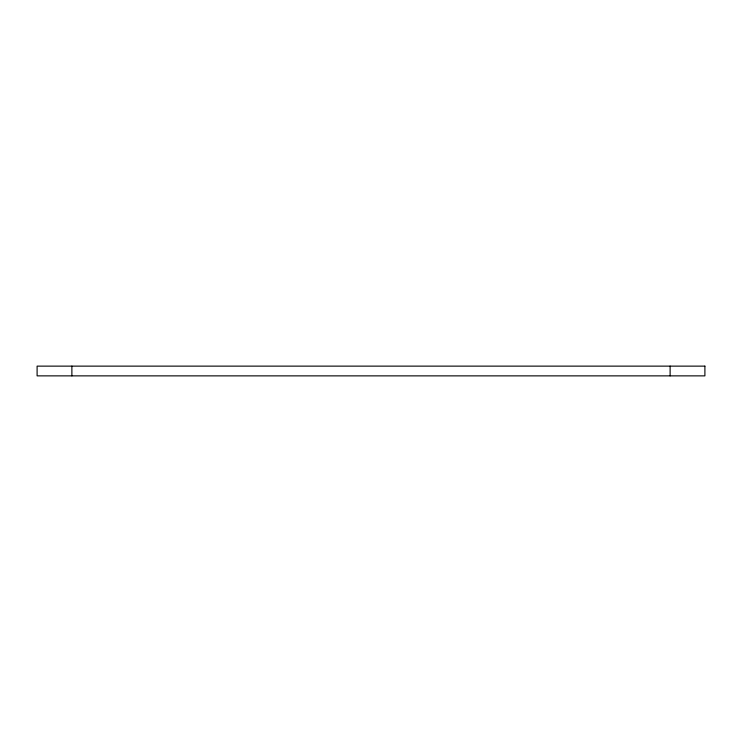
<?xml version="1.0" encoding="UTF-8"?>
<svg xmlns="http://www.w3.org/2000/svg" width="742" height="742" viewBox="0 0 742 742"><rect width="100%" height="100%" fill="white"/><g stroke="black" fill="none" stroke-linecap="round" stroke-linejoin="round"><path stroke-width="1.11" d="M670.119 366.131L670.119 375.869M71.881 366.131L71.881 375.869M704.9 366.131L37.1 366.131L37.1 375.869L704.9 375.869L704.9 366.131"/></g></svg>
